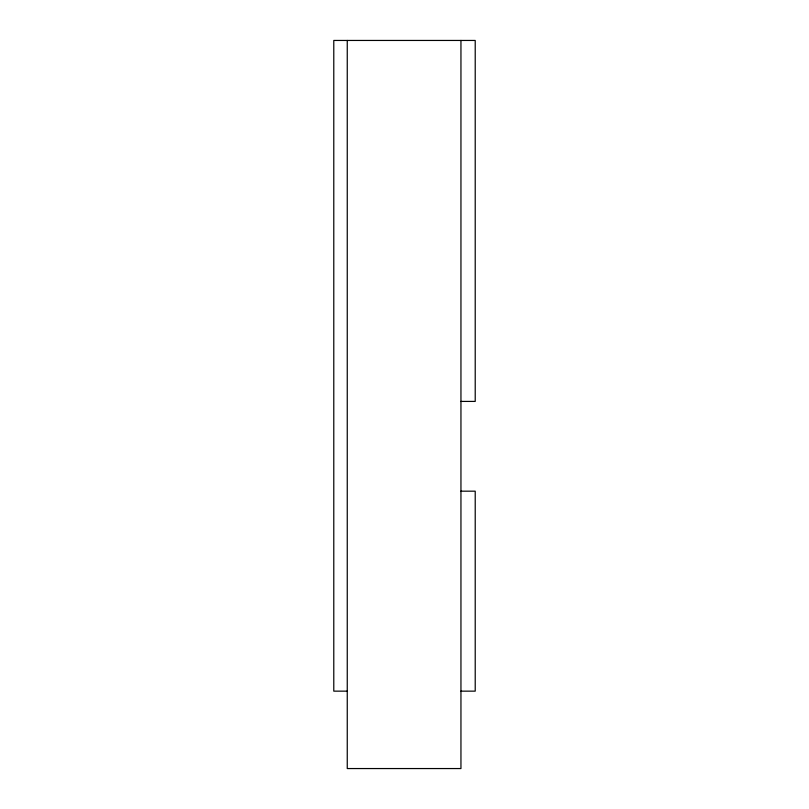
<?xml version="1.0" encoding="UTF-8"?>
<svg xmlns="http://www.w3.org/2000/svg" width="809" height="809" viewBox="0 0 809 809"><rect width="100%" height="100%" fill="white"/><g stroke="black" fill="none" stroke-linecap="round" stroke-linejoin="round"><path stroke-width="1.21" d="M460.948 401.416L475.217 401.416L475.217 40.45L333.783 40.45L333.783 691.149L347.253 691.149M460.948 491.174L475.217 491.174L475.217 691.149L460.948 691.149M460.948 40.45L460.948 768.55L347.253 768.55L347.253 40.45"/></g></svg>
